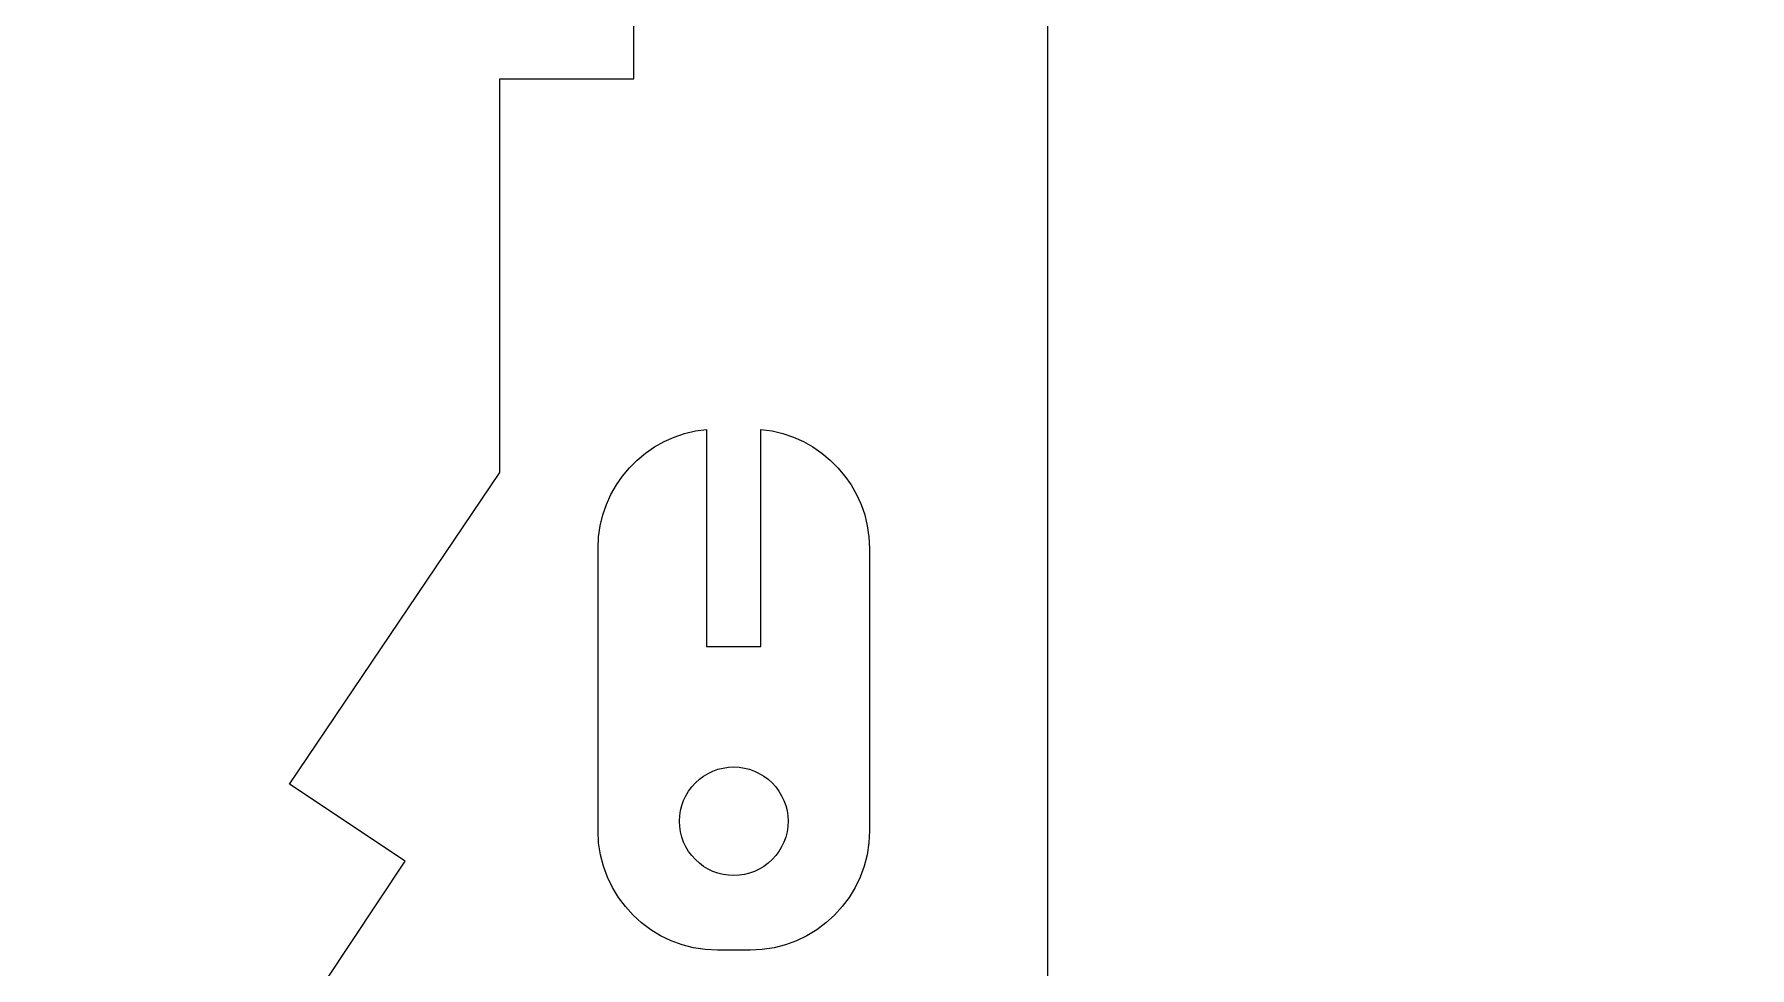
# Model space of a CAD drawing. Header units: millimetres. Extents: x -580 to 580, y -723 to 723.
# Drawn here: x -377.9 to -290.5, y -429.7 to -382.2 of the extents above; entities that cross this region are included whole.
import ezdxf

# ---------------------------------------------------------------- set-up
doc = ezdxf.new("R2010")
doc.units = ezdxf.units.MM
doc.header["$MEASUREMENT"] = 0
doc.layers.add('Camada 1', color=7, linetype='Continuous')

msp = doc.modelspace()

# ---------------------------------------------------------------- linework, layer by layer
at = {"layer": 'Camada 1', "color": 250, "lineweight": 9}
for points, knots in [([(-358.9689, -424.2845), (-358.9689, -424.2845), (-371.2116, -442.711), (-371.2116, -442.711), (-371.2116, -442.711), (-371.2116, -442.711), (-377.2456, -438.7019), (-377.2456, -438.7019), (-377.2456, -438.7019), (-377.2456, -438.7019), (-388.0637, -454.7349), (-388.0637, -454.7349), (-388.0637, -454.7349), (-388.0637, -454.7349), (-414.0654, -454.7349), (-414.0654, -454.7349), (-414.0654, -454.7349), (-414.0654, -454.7349), (-414.0654, -457.5351), (-414.0654, -457.5351), (-414.0654, -457.5351), (-414.0654, -457.5351), (-424.9424, -457.5351), (-424.9424, -457.5351), (-424.9424, -457.5351), (-424.9424, -457.5351), (-424.9424, -460.3926), (-424.9424, -460.3926), (-424.9424, -460.3926), (-424.9424, -460.3926), (-414.0654, -460.3926), (-414.0654, -460.3926), (-414.0654, -460.3926), (-414.0654, -460.3926), (-414.0654, -468.5421), (-414.0654, -468.5421), (-414.0654, -468.5421), (-414.0654, -468.5421), (-435.8195, -468.5421), (-435.8195, -468.5421), (-435.8195, -468.5421), (-435.8195, -468.5421), (-435.8195, -454.7349), (-435.8195, -454.7349), (-435.8195, -454.7349), (-435.8195, -454.7349), (-513.618, -454.7349), (-513.618, -454.7349), (-513.618, -454.7349), (-513.618, -454.7349), (-513.618, -457.5351), (-513.618, -457.5351), (-513.618, -457.5351), (-513.618, -457.5351), (-524.4951, -457.5351), (-524.4951, -457.5351), (-524.4951, -457.5351), (-524.4951, -457.5351), (-524.4951, -460.4848), (-524.4951, -460.4848), (-524.4951, -460.4848), (-524.4951, -460.4848), (-513.618, -460.4848), (-513.618, -460.4848), (-513.618, -460.4848), (-513.618, -460.4848), (-513.618, -468.4499), (-513.618, -468.4499), (-513.618, -468.4499), (-513.618, -468.4499), (-535.3721, -468.4499), (-535.3721, -468.4499), (-535.3721, -468.4499), (-535.3721, -468.4499), (-535.3721, -454.7349), (-535.3721, -454.7349), (-535.3721, -454.7349), (-535.3721, -454.7349), (-568.0538, -454.7349), (-568.0538, -454.7349), (-568.0538, -454.7349), (-568.0538, -454.7349), (-568.0538, -125.4842), (-568.0538, -125.4842), (-568.0538, -125.4842), (-568.0538, -125.4842), (-554.1181, -125.4842), (-554.1181, -125.4842), (-554.1181, -125.4842), (-554.1181, -125.4842), (-554.1181, -122.7249), (-554.1181, -122.7249), (-554.1181, -122.7249), (-554.1181, -122.7249), (-531.9953, -122.7249), (-531.9953, -122.7249), (-531.9953, -122.7249), (-531.9953, -122.7249), (-531.9953, -125.4842), (-531.9953, -125.4842), (-531.9953, -125.4842), (-531.9953, -125.4842), (-454.5654, -125.4842), (-454.5654, -125.4842), (-454.5654, -125.4842), (-454.5654, -125.4842), (-454.5654, -122.7249), (-454.5654, -122.7249), (-454.5654, -122.7249), (-454.5654, -122.7249), (-432.4426, -122.7249), (-432.4426, -122.7249), (-432.4426, -122.7249), (-432.4426, -122.7249), (-432.4426, -125.4842), (-432.4426, -125.4842), (-432.4426, -125.4842), (-432.4426, -125.4842), (-388.0637, -125.4842), (-388.0637, -125.4842), (-388.0637, -125.4842), (-388.0637, -125.4842), (-388.0637, -197.3767), (-388.0637, -197.3767), (-388.0637, -197.3767), (-388.0637, -197.3767), (-385.2546, -197.3767), (-385.2546, -197.3767), (-385.2546, -197.3767), (-385.2546, -197.3767), (-385.2546, -219.4996), (-385.2546, -219.4996), (-385.2546, -219.4996), (-385.2546, -219.4996), (-388.0637, -219.4996), (-388.0637, -219.4996), (-388.0637, -219.4996), (-388.0637, -219.4996), (-388.0637, -274.988), (-388.0637, -274.988), (-388.0637, -274.988), (-388.0637, -274.988), (-491.4735, -274.988), (-491.4735, -274.988), (-491.4735, -274.988), (-491.4735, -274.988), (-491.4735, -277.7534), (-491.4735, -277.7534), (-491.4735, -277.7534), (-491.4735, -277.7534), (-388.0637, -277.7534), (-388.0637, -277.7534), (-388.0637, -277.7534), (-388.0637, -277.7534), (-388.0637, -290.1096), (-388.0637, -290.1096), (-388.0637, -290.1096), (-388.0637, -290.1096), (-376.7174, -307.4146), (-376.7174, -307.4146), (-376.7174, -307.4146), (-376.7174, -307.4146), (-371.2066, -303.7577), (-371.2066, -303.7577), (-371.2066, -303.7577), (-371.2066, -303.7577), (-358.9738, -322.191), (-358.9738, -322.191), (-358.9738, -322.191), (-358.9738, -322.191), (-364.5869, -325.9159), (-364.5869, -325.9159), (-364.5869, -325.9159), (-364.5869, -325.9159), (-354.1638, -341.8139), (-354.1638, -341.8139), (-354.1638, -341.8139), (-354.1638, -341.8139), (-354.1638, -362.3135), (-354.1638, -362.3135), (-354.1638, -362.3135), (-354.1638, -362.3135), (-347.3256, -362.3135), (-347.3256, -362.3135), (-347.3256, -362.3135), (-347.3256, -362.3135), (-347.3256, -384.4363), (-347.3256, -384.4363), (-347.3256, -384.4363), (-347.3256, -384.4363), (-354.1638, -384.4363), (-354.1638, -384.4363), (-354.1638, -384.4363), (-354.1638, -384.4363), (-354.1638, -404.4933), (-354.1638, -404.4933), (-354.1638, -404.4933), (-354.1638, -404.4933), (-364.8712, -420.3627), (-364.8712, -420.3627), (-364.8712, -420.3627), (-364.8712, -420.3627), (-358.9689, -424.2845), (-358.9689, -424.2845), (-358.9689, -424.2845), (-358.9689, -424.2845), (-358.9689, -424.2845), (-358.9689, -424.2845)], [0, 0, 0, 0, 0.0188679, 0.0188679, 0.0188679, 0.0188679, 0.0377358, 0.0377358, 0.0377358, 0.0377358, 0.0566038, 0.0566038, 0.0566038, 0.0566038, 0.0754717, 0.0754717, 0.0754717, 0.0754717, 0.0943396, 0.0943396, 0.0943396, 0.0943396, 0.1132075, 0.1132075, 0.1132075, 0.1132075, 0.1320755, 0.1320755, 0.1320755, 0.1320755, 0.1509434, 0.1509434, 0.1509434, 0.1509434, 0.1698113, 0.1698113, 0.1698113, 0.1698113, 0.1886792, 0.1886792, 0.1886792, 0.1886792, 0.2075472, 0.2075472, 0.2075472, 0.2075472, 0.2264151, 0.2264151, 0.2264151, 0.2264151, 0.245283, 0.245283, 0.245283, 0.245283, 0.2641509, 0.2641509, 0.2641509, 0.2641509, 0.2830189, 0.2830189, 0.2830189, 0.2830189, 0.3018868, 0.3018868, 0.3018868, 0.3018868, 0.3207547, 0.3207547, 0.3207547, 0.3207547, 0.3396226, 0.3396226, 0.3396226, 0.3396226, 0.3584906, 0.3584906, 0.3584906, 0.3584906, 0.3773585, 0.3773585, 0.3773585, 0.3773585, 0.3962264, 0.3962264, 0.3962264, 0.3962264, 0.4150943, 0.4150943, 0.4150943, 0.4150943, 0.4339623, 0.4339623, 0.4339623, 0.4339623, 0.4528302, 0.4528302, 0.4528302, 0.4528302, 0.4716981, 0.4716981, 0.4716981, 0.4716981, 0.490566, 0.490566, 0.490566, 0.490566, 0.509434, 0.509434, 0.509434, 0.509434, 0.5283019, 0.5283019, 0.5283019, 0.5283019, 0.5471698, 0.5471698, 0.5471698, 0.5471698, 0.5660377, 0.5660377, 0.5660377, 0.5660377, 0.5849057, 0.5849057, 0.5849057, 0.5849057, 0.6037736, 0.6037736, 0.6037736, 0.6037736, 0.6226415, 0.6226415, 0.6226415, 0.6226415, 0.6415094, 0.6415094, 0.6415094, 0.6415094, 0.6603774, 0.6603774, 0.6603774, 0.6603774, 0.6792453, 0.6792453, 0.6792453, 0.6792453, 0.6981132, 0.6981132, 0.6981132, 0.6981132, 0.7169811, 0.7169811, 0.7169811, 0.7169811, 0.7358491, 0.7358491, 0.7358491, 0.7358491, 0.754717, 0.754717, 0.754717, 0.754717, 0.7735849, 0.7735849, 0.7735849, 0.7735849, 0.7924528, 0.7924528, 0.7924528, 0.7924528, 0.8113208, 0.8113208, 0.8113208, 0.8113208, 0.8301887, 0.8301887, 0.8301887, 0.8301887, 0.8490566, 0.8490566, 0.8490566, 0.8490566, 0.8679245, 0.8679245, 0.8679245, 0.8679245, 0.8867925, 0.8867925, 0.8867925, 0.8867925, 0.9056604, 0.9056604, 0.9056604, 0.9056604, 0.9245283, 0.9245283, 0.9245283, 0.9245283, 0.9433962, 0.9433962, 0.9433962, 0.9433962, 0.9622642, 0.9622642, 0.9622642, 0.9622642, 1, 1, 1, 1]), ([(-135.7075, -482.6087), (-135.7075, -482.6087), (-317.969, -482.6087), (-317.969, -482.6087), (-317.969, -482.6087), (-317.969, -482.6087), (-318.3943, -482.5978), (-318.3943, -482.5978), (-318.3943, -482.5978), (-318.3943, -482.5978), (-318.8142, -482.5657), (-318.8142, -482.5657), (-318.8142, -482.5657), (-318.8142, -482.5657), (-319.2282, -482.5127), (-319.2282, -482.5127), (-319.2282, -482.5127), (-319.2282, -482.5127), (-319.6356, -482.4394), (-319.6356, -482.4394), (-319.6356, -482.4394), (-319.6356, -482.4394), (-320.429, -482.2341), (-320.429, -482.2341), (-320.429, -482.2341), (-320.429, -482.2341), (-321.1903, -481.9542), (-321.1903, -481.9542), (-321.1903, -481.9542), (-321.1903, -481.9542), (-321.915, -481.6036), (-321.915, -481.6036), (-321.915, -481.6036), (-321.915, -481.6036), (-322.5991, -481.1868), (-322.5991, -481.1868), (-322.5991, -481.1868), (-322.5991, -481.1868), (-323.2383, -480.7082), (-323.2383, -480.7082), (-323.2383, -480.7082), (-323.2383, -480.7082), (-323.828, -480.1718), (-323.828, -480.1718), (-323.828, -480.1718), (-323.828, -480.1718), (-324.3646, -479.5818), (-324.3646, -479.5818), (-324.3646, -479.5818), (-324.3646, -479.5818), (-324.8433, -478.9428), (-324.8433, -478.9428), (-324.8433, -478.9428), (-324.8433, -478.9428), (-325.26, -478.2586), (-325.26, -478.2586), (-325.26, -478.2586), (-325.26, -478.2586), (-325.6105, -477.5339), (-325.6105, -477.5339), (-325.6105, -477.5339), (-325.6105, -477.5339), (-325.8905, -476.7726), (-325.8905, -476.7726), (-325.8905, -476.7726), (-325.8905, -476.7726), (-326.0958, -475.9791), (-326.0958, -475.9791), (-326.0958, -475.9791), (-326.0958, -475.9791), (-326.1691, -475.5717), (-326.1691, -475.5717), (-326.1691, -475.5717), (-326.1691, -475.5717), (-326.2221, -475.1577), (-326.2221, -475.1577), (-326.2221, -475.1577), (-326.2221, -475.1577), (-326.2543, -474.738), (-326.2543, -474.738), (-326.2543, -474.738), (-326.2543, -474.738), (-326.2651, -474.3127), (-326.2651, -474.3127), (-326.2651, -474.3127), (-326.2651, -474.3127), (-326.2651, -456.4955), (-326.2651, -456.4955), (-326.2651, -456.4955), (-326.2651, -456.4955), (-329.5891, -456.4955), (-329.5891, -456.4955), (-329.5891, -456.4955), (-329.5891, -456.4955), (-329.5891, -445.4324), (-329.5891, -445.4324), (-329.5891, -445.4324), (-329.5891, -445.4324), (-332.3545, -445.4324), (-332.3545, -445.4324), (-332.3545, -445.4324), (-332.3545, -445.4324), (-332.3545, -456.4955), (-332.3545, -456.4955), (-332.3545, -456.4955), (-332.3545, -456.4955), (-340.0918, -456.4955), (-340.0918, -456.4955), (-340.0918, -456.4955), (-340.0918, -456.4955), (-340.0918, -434.3727), (-340.0918, -434.3727), (-340.0918, -434.3727), (-340.0918, -434.3727), (-326.2651, -434.3727), (-326.2651, -434.3727), (-326.2651, -434.3727), (-326.2651, -434.3727), (-326.2651, -356.0745), (-326.2651, -356.0745), (-326.2651, -356.0745), (-326.2651, -356.0745), (-329.5891, -356.0745), (-329.5891, -356.0745), (-329.5891, -356.0745), (-329.5891, -356.0745), (-329.5891, -345.012), (-329.5891, -345.012), (-329.5891, -345.012), (-329.5891, -345.012), (-332.3545, -345.012), (-332.3545, -345.012), (-332.3545, -345.012), (-332.3545, -345.012), (-332.3545, -356.0745), (-332.3545, -356.0745), (-332.3545, -356.0745), (-332.3545, -356.0745), (-340.0918, -356.0745), (-340.0918, -356.0745), (-340.0918, -356.0745), (-340.0918, -356.0745), (-340.0918, -333.9517), (-340.0918, -333.9517), (-340.0918, -333.9517), (-340.0918, -333.9517), (-326.2651, -333.9517), (-326.2651, -333.9517), (-326.2651, -333.9517), (-326.2651, -333.9517), (-326.2651, -302.1346), (-326.2651, -302.1346), (-326.2651, -302.1346), (-326.2651, -302.1346), (-326.2543, -301.7094), (-326.2543, -301.7094), (-326.2543, -301.7094), (-326.2543, -301.7094), (-326.2221, -301.2895), (-326.2221, -301.2895), (-326.2221, -301.2895), (-326.2221, -301.2895), (-326.1691, -300.8757), (-326.1691, -300.8757), (-326.1691, -300.8757), (-326.1691, -300.8757), (-326.0958, -300.4681), (-326.0958, -300.4681), (-326.0958, -300.4681), (-326.0958, -300.4681), (-325.8905, -299.6747), (-325.8905, -299.6747), (-325.8905, -299.6747), (-325.8905, -299.6747), (-325.6105, -298.9135), (-325.6105, -298.9135), (-325.6105, -298.9135), (-325.6105, -298.9135), (-325.26, -298.1887), (-325.26, -298.1887), (-325.26, -298.1887), (-325.26, -298.1887), (-324.8433, -297.5046), (-324.8433, -297.5046), (-324.8433, -297.5046), (-324.8433, -297.5046), (-324.3646, -296.8654), (-324.3646, -296.8654), (-324.3646, -296.8654), (-324.3646, -296.8654), (-323.828, -296.2756), (-323.828, -296.2756), (-323.828, -296.2756), (-323.828, -296.2756), (-323.2383, -295.7391), (-323.2383, -295.7391), (-323.2383, -295.7391), (-323.2383, -295.7391), (-322.5991, -295.2604), (-322.5991, -295.2604), (-322.5991, -295.2604), (-322.5991, -295.2604), (-321.915, -294.8437), (-321.915, -294.8437), (-321.915, -294.8437), (-321.915, -294.8437), (-321.1903, -294.4932), (-321.1903, -294.4932), (-321.1903, -294.4932), (-321.1903, -294.4932), (-320.429, -294.2132), (-320.429, -294.2132), (-320.429, -294.2132), (-320.429, -294.2132), (-319.6356, -294.0079), (-319.6356, -294.0079), (-319.6356, -294.0079), (-319.6356, -294.0079), (-319.2282, -293.9346), (-319.2282, -293.9346), (-319.2282, -293.9346), (-319.2282, -293.9346), (-318.8142, -293.8816), (-318.8142, -293.8816), (-318.8142, -293.8816), (-318.8142, -293.8816), (-318.3943, -293.8495), (-318.3943, -293.8495), (-318.3943, -293.8495), (-318.3943, -293.8495), (-317.969, -293.8386), (-317.969, -293.8386), (-317.969, -293.8386), (-317.969, -293.8386), (49.3201, -293.8386), (49.3201, -293.8386), (49.3201, -293.8386), (49.3201, -293.8386), (49.7453, -293.8495), (49.7453, -293.8495), (49.7453, -293.8495), (49.7453, -293.8495), (50.1651, -293.8816), (50.1651, -293.8816), (50.1651, -293.8816), (50.1651, -293.8816), (50.5791, -293.9346), (50.5791, -293.9346), (50.5791, -293.9346), (50.5791, -293.9346), (50.9865, -294.0079), (50.9865, -294.0079), (50.9865, -294.0079), (50.9865, -294.0079), (51.78, -294.2132), (51.78, -294.2132), (51.78, -294.2132), (51.78, -294.2132), (52.5412, -294.4932), (52.5412, -294.4932), (52.5412, -294.4932), (52.5412, -294.4932), (53.266, -294.8437), (53.266, -294.8437), (53.266, -294.8437), (53.266, -294.8437), (53.9502, -295.2604), (53.9502, -295.2604), (53.9502, -295.2604), (53.9502, -295.2604), (54.5892, -295.7391), (54.5892, -295.7391), (54.5892, -295.7391), (54.5892, -295.7391), (55.1792, -296.2756), (55.1792, -296.2756), (55.1792, -296.2756), (55.1792, -296.2756), (55.7156, -296.8654), (55.7156, -296.8654), (55.7156, -296.8654), (55.7156, -296.8654), (56.1943, -297.5046), (56.1943, -297.5046), (56.1943, -297.5046), (56.1943, -297.5046), (56.611, -298.1887), (56.611, -298.1887), (56.611, -298.1887), (56.611, -298.1887), (56.9615, -298.9135), (56.9615, -298.9135), (56.9615, -298.9135), (56.9615, -298.9135), (57.2415, -299.6747), (57.2415, -299.6747), (57.2415, -299.6747), (57.2415, -299.6747), (57.4468, -300.4681), (57.4468, -300.4681), (57.4468, -300.4681), (57.4468, -300.4681), (57.5201, -300.8757), (57.5201, -300.8757), (57.5201, -300.8757), (57.5201, -300.8757), (57.5731, -301.2895), (57.5731, -301.2895), (57.5731, -301.2895), (57.5731, -301.2895), (57.6052, -301.7094), (57.6052, -301.7094), (57.6052, -301.7094), (57.6052, -301.7094), (57.6161, -302.1346), (57.6161, -302.1346), (57.6161, -302.1346), (57.6161, -302.1346), (57.6161, -333.9517), (57.6161, -333.9517), (57.6161, -333.9517), (57.6161, -333.9517), (68.5857, -333.9517), (68.5857, -333.9517), (68.5857, -333.9517), (68.5857, -333.9517), (68.5857, -356.0745), (68.5857, -356.0745), (68.5857, -356.0745), (68.5857, -356.0745), (57.6161, -356.0745), (57.6161, -356.0745), (57.6161, -356.0745), (57.6161, -356.0745), (57.6161, -434.3727), (57.6161, -434.3727), (57.6161, -434.3727), (57.6161, -434.3727), (68.5857, -434.3727), (68.5857, -434.3727), (68.5857, -434.3727), (68.5857, -434.3727), (68.5857, -456.4955), (68.5857, -456.4955), (68.5857, -456.4955), (68.5857, -456.4955), (57.6161, -456.4955), (57.6161, -456.4955), (57.6161, -456.4955), (57.6161, -456.4955), (57.6161, -474.3127), (57.6161, -474.3127), (57.6161, -474.3127), (57.6161, -474.3127), (57.6052, -474.738), (57.6052, -474.738), (57.6052, -474.738), (57.6052, -474.738), (57.5731, -475.1577), (57.5731, -475.1577), (57.5731, -475.1577), (57.5731, -475.1577), (57.5201, -475.5717), (57.5201, -475.5717), (57.5201, -475.5717), (57.5201, -475.5717), (57.4468, -475.9791), (57.4468, -475.9791), (57.4468, -475.9791), (57.4468, -475.9791), (57.2415, -476.7726), (57.2415, -476.7726), (57.2415, -476.7726), (57.2415, -476.7726), (56.9615, -477.5339), (56.9615, -477.5339), (56.9615, -477.5339), (56.9615, -477.5339), (56.611, -478.2586), (56.611, -478.2586), (56.611, -478.2586), (56.611, -478.2586), (56.1943, -478.9428), (56.1943, -478.9428), (56.1943, -478.9428), (56.1943, -478.9428), (55.7156, -479.5818), (55.7156, -479.5818), (55.7156, -479.5818), (55.7156, -479.5818), (55.1792, -480.1718), (55.1792, -480.1718), (55.1792, -480.1718), (55.1792, -480.1718), (54.5892, -480.7082), (54.5892, -480.7082), (54.5892, -480.7082), (54.5892, -480.7082), (53.9502, -481.1868), (53.9502, -481.1868), (53.9502, -481.1868), (53.9502, -481.1868), (53.266, -481.6036), (53.266, -481.6036), (53.266, -481.6036), (53.266, -481.6036), (52.5412, -481.9542), (52.5412, -481.9542), (52.5412, -481.9542), (52.5412, -481.9542), (51.78, -482.2341), (51.78, -482.2341), (51.78, -482.2341), (51.78, -482.2341), (50.9865, -482.4394), (50.9865, -482.4394), (50.9865, -482.4394), (50.9865, -482.4394), (50.5791, -482.5127), (50.5791, -482.5127), (50.5791, -482.5127), (50.5791, -482.5127), (50.1651, -482.5657), (50.1651, -482.5657), (50.1651, -482.5657), (50.1651, -482.5657), (49.7453, -482.5978), (49.7453, -482.5978), (49.7453, -482.5978), (49.7453, -482.5978), (49.3201, -482.6087), (49.3201, -482.6087), (49.3201, -482.6087), (49.3201, -482.6087), (-135.7075, -482.6087), (-135.7075, -482.6087), (-135.7075, -482.6087), (-135.7075, -482.6087), (-135.7075, -482.6087), (-135.7075, -482.6087)], [0, 0, 0, 0, 0.009009, 0.009009, 0.009009, 0.009009, 0.018018, 0.018018, 0.018018, 0.018018, 0.027027, 0.027027, 0.027027, 0.027027, 0.036036, 0.036036, 0.036036, 0.036036, 0.045045, 0.045045, 0.045045, 0.045045, 0.0540541, 0.0540541, 0.0540541, 0.0540541, 0.0630631, 0.0630631, 0.0630631, 0.0630631, 0.0720721, 0.0720721, 0.0720721, 0.0720721, 0.0810811, 0.0810811, 0.0810811, 0.0810811, 0.0900901, 0.0900901, 0.0900901, 0.0900901, 0.0990991, 0.0990991, 0.0990991, 0.0990991, 0.1081081, 0.1081081, 0.1081081, 0.1081081, 0.1171171, 0.1171171, 0.1171171, 0.1171171, 0.1261261, 0.1261261, 0.1261261, 0.1261261, 0.1351351, 0.1351351, 0.1351351, 0.1351351, 0.1441441, 0.1441441, 0.1441441, 0.1441441, 0.1531532, 0.1531532, 0.1531532, 0.1531532, 0.1621622, 0.1621622, 0.1621622, 0.1621622, 0.1711712, 0.1711712, 0.1711712, 0.1711712, 0.1801802, 0.1801802, 0.1801802, 0.1801802, 0.1891892, 0.1891892, 0.1891892, 0.1891892, 0.1981982, 0.1981982, 0.1981982, 0.1981982, 0.2072072, 0.2072072, 0.2072072, 0.2072072, 0.2162162, 0.2162162, 0.2162162, 0.2162162, 0.2252252, 0.2252252, 0.2252252, 0.2252252, 0.2342342, 0.2342342, 0.2342342, 0.2342342, 0.2432432, 0.2432432, 0.2432432, 0.2432432, 0.2522523, 0.2522523, 0.2522523, 0.2522523, 0.2612613, 0.2612613, 0.2612613, 0.2612613, 0.2702703, 0.2702703, 0.2702703, 0.2702703, 0.2792793, 0.2792793, 0.2792793, 0.2792793, 0.2882883, 0.2882883, 0.2882883, 0.2882883, 0.2972973, 0.2972973, 0.2972973, 0.2972973, 0.3063063, 0.3063063, 0.3063063, 0.3063063, 0.3153153, 0.3153153, 0.3153153, 0.3153153, 0.3243243, 0.3243243, 0.3243243, 0.3243243, 0.3333333, 0.3333333, 0.3333333, 0.3333333, 0.3423423, 0.3423423, 0.3423423, 0.3423423, 0.3513514, 0.3513514, 0.3513514, 0.3513514, 0.3603604, 0.3603604, 0.3603604, 0.3603604, 0.3693694, 0.3693694, 0.3693694, 0.3693694, 0.3783784, 0.3783784, 0.3783784, 0.3783784, 0.3873874, 0.3873874, 0.3873874, 0.3873874, 0.3963964, 0.3963964, 0.3963964, 0.3963964, 0.4054054, 0.4054054, 0.4054054, 0.4054054, 0.4144144, 0.4144144, 0.4144144, 0.4144144, 0.4234234, 0.4234234, 0.4234234, 0.4234234, 0.4324324, 0.4324324, 0.4324324, 0.4324324, 0.4414414, 0.4414414, 0.4414414, 0.4414414, 0.4504505, 0.4504505, 0.4504505, 0.4504505, 0.4594595, 0.4594595, 0.4594595, 0.4594595, 0.4684685, 0.4684685, 0.4684685, 0.4684685, 0.4774775, 0.4774775, 0.4774775, 0.4774775, 0.4864865, 0.4864865, 0.4864865, 0.4864865, 0.4954955, 0.4954955, 0.4954955, 0.4954955, 0.5045045, 0.5045045, 0.5045045, 0.5045045, 0.5135135, 0.5135135, 0.5135135, 0.5135135, 0.5225225, 0.5225225, 0.5225225, 0.5225225, 0.5315315, 0.5315315, 0.5315315, 0.5315315, 0.5405405, 0.5405405, 0.5405405, 0.5405405, 0.5495495, 0.5495495, 0.5495495, 0.5495495, 0.5585586, 0.5585586, 0.5585586, 0.5585586, 0.5675676, 0.5675676, 0.5675676, 0.5675676, 0.5765766, 0.5765766, 0.5765766, 0.5765766, 0.5855856, 0.5855856, 0.5855856, 0.5855856, 0.5945946, 0.5945946, 0.5945946, 0.5945946, 0.6036036, 0.6036036, 0.6036036, 0.6036036, 0.6126126, 0.6126126, 0.6126126, 0.6126126, 0.6216216, 0.6216216, 0.6216216, 0.6216216, 0.6306306, 0.6306306, 0.6306306, 0.6306306, 0.6396396, 0.6396396, 0.6396396, 0.6396396, 0.6486486, 0.6486486, 0.6486486, 0.6486486, 0.6576577, 0.6576577, 0.6576577, 0.6576577, 0.6666667, 0.6666667, 0.6666667, 0.6666667, 0.6756757, 0.6756757, 0.6756757, 0.6756757, 0.6846847, 0.6846847, 0.6846847, 0.6846847, 0.6936937, 0.6936937, 0.6936937, 0.6936937, 0.7027027, 0.7027027, 0.7027027, 0.7027027, 0.7117117, 0.7117117, 0.7117117, 0.7117117, 0.7207207, 0.7207207, 0.7207207, 0.7207207, 0.7297297, 0.7297297, 0.7297297, 0.7297297, 0.7387387, 0.7387387, 0.7387387, 0.7387387, 0.7477477, 0.7477477, 0.7477477, 0.7477477, 0.7567568, 0.7567568, 0.7567568, 0.7567568, 0.7657658, 0.7657658, 0.7657658, 0.7657658, 0.7747748, 0.7747748, 0.7747748, 0.7747748, 0.7837838, 0.7837838, 0.7837838, 0.7837838, 0.7927928, 0.7927928, 0.7927928, 0.7927928, 0.8018018, 0.8018018, 0.8018018, 0.8018018, 0.8108108, 0.8108108, 0.8108108, 0.8108108, 0.8198198, 0.8198198, 0.8198198, 0.8198198, 0.8288288, 0.8288288, 0.8288288, 0.8288288, 0.8378378, 0.8378378, 0.8378378, 0.8378378, 0.8468468, 0.8468468, 0.8468468, 0.8468468, 0.8558559, 0.8558559, 0.8558559, 0.8558559, 0.8648649, 0.8648649, 0.8648649, 0.8648649, 0.8738739, 0.8738739, 0.8738739, 0.8738739, 0.8828829, 0.8828829, 0.8828829, 0.8828829, 0.8918919, 0.8918919, 0.8918919, 0.8918919, 0.9009009, 0.9009009, 0.9009009, 0.9009009, 0.9099099, 0.9099099, 0.9099099, 0.9099099, 0.9189189, 0.9189189, 0.9189189, 0.9189189, 0.9279279, 0.9279279, 0.9279279, 0.9279279, 0.9369369, 0.9369369, 0.9369369, 0.9369369, 0.9459459, 0.9459459, 0.9459459, 0.9459459, 0.954955, 0.954955, 0.954955, 0.954955, 0.963964, 0.963964, 0.963964, 0.963964, 0.972973, 0.972973, 0.972973, 0.972973, 0.981982, 0.981982, 0.981982, 0.981982, 1, 1, 1, 1]), ([(-343.0718, -428.8151), (-343.0718, -428.8151), (-341.4126, -428.8151), (-341.4126, -428.8151), (-341.4126, -428.8151), (-341.4126, -428.8151), (-340.7927, -428.7834), (-340.7927, -428.7834), (-340.7927, -428.7834), (-340.7927, -428.7834), (-340.1905, -428.6908), (-340.1905, -428.6908), (-340.1905, -428.6908), (-340.1905, -428.6908), (-339.6085, -428.5403), (-339.6085, -428.5403), (-339.6085, -428.5403), (-339.6085, -428.5403), (-339.0503, -428.3349), (-339.0503, -428.3349), (-339.0503, -428.3349), (-339.0503, -428.3349), (-338.5188, -428.0779), (-338.5188, -428.0779), (-338.5188, -428.0779), (-338.5188, -428.0779), (-338.0172, -427.7723), (-338.0172, -427.7723), (-338.0172, -427.7723), (-338.0172, -427.7723), (-337.5484, -427.4213), (-337.5484, -427.4213), (-337.5484, -427.4213), (-337.5484, -427.4213), (-337.1158, -427.0279), (-337.1158, -427.0279), (-337.1158, -427.0279), (-337.1158, -427.0279), (-336.7225, -426.5953), (-336.7225, -426.5953), (-336.7225, -426.5953), (-336.7225, -426.5953), (-336.3714, -426.1267), (-336.3714, -426.1267), (-336.3714, -426.1267), (-336.3714, -426.1267), (-336.0658, -425.6249), (-336.0658, -425.6249), (-336.0658, -425.6249), (-336.0658, -425.6249), (-335.8088, -425.0934), (-335.8088, -425.0934), (-335.8088, -425.0934), (-335.8088, -425.0934), (-335.6035, -424.5352), (-335.6035, -424.5352), (-335.6035, -424.5352), (-335.6035, -424.5352), (-335.4529, -423.9534), (-335.4529, -423.9534), (-335.4529, -423.9534), (-335.4529, -423.9534), (-335.3603, -423.351), (-335.3603, -423.351), (-335.3603, -423.351), (-335.3603, -423.351), (-335.3288, -422.7313), (-335.3288, -422.7313), (-335.3288, -422.7313), (-335.3288, -422.7313), (-335.3288, -408.3514), (-335.3288, -408.3514), (-335.3288, -408.3514), (-335.3288, -408.3514), (-335.3569, -407.7657), (-335.3569, -407.7657), (-335.3569, -407.7657), (-335.3569, -407.7657), (-335.4397, -407.1954), (-335.4397, -407.1954), (-335.4397, -407.1954), (-335.4397, -407.1954), (-335.5744, -406.6432), (-335.5744, -406.6432), (-335.5744, -406.6432), (-335.5744, -406.6432), (-335.7584, -406.1114), (-335.7584, -406.1114), (-335.7584, -406.1114), (-335.7584, -406.1114), (-335.9892, -405.603), (-335.9892, -405.603), (-335.9892, -405.603), (-335.9892, -405.603), (-336.2641, -405.1203), (-336.2641, -405.1203), (-336.2641, -405.1203), (-336.2641, -405.1203), (-336.5804, -404.6662), (-336.5804, -404.6662), (-336.5804, -404.6662), (-336.5804, -404.6662), (-336.9355, -404.2431), (-336.9355, -404.2431), (-336.9355, -404.2431), (-336.9355, -404.2431), (-337.3269, -403.8538), (-337.3269, -403.8538), (-337.3269, -403.8538), (-337.3269, -403.8538), (-337.7519, -403.5008), (-337.7519, -403.5008), (-337.7519, -403.5008), (-337.7519, -403.5008), (-338.2077, -403.1868), (-338.2077, -403.1868), (-338.2077, -403.1868), (-338.2077, -403.1868), (-338.6918, -402.9144), (-338.6918, -402.9144), (-338.6918, -402.9144), (-338.6918, -402.9144), (-339.2018, -402.6861), (-339.2018, -402.6861), (-339.2018, -402.6861), (-339.2018, -402.6861), (-339.7348, -402.5048), (-339.7348, -402.5048), (-339.7348, -402.5048), (-339.7348, -402.5048), (-340.2883, -402.3728), (-340.2883, -402.3728), (-340.2883, -402.3728), (-340.2883, -402.3728), (-340.8595, -402.2931), (-340.8595, -402.2931), (-340.8595, -402.2931), (-340.8595, -402.2931), (-340.8595, -413.3462), (-340.8595, -413.3462), (-340.8595, -413.3462), (-340.8595, -413.3462), (-343.6248, -413.3462), (-343.6248, -413.3462), (-343.6248, -413.3462), (-343.6248, -413.3462), (-343.6248, -402.2931), (-343.6248, -402.2931), (-343.6248, -402.2931), (-343.6248, -402.2931), (-344.1961, -402.3728), (-344.1961, -402.3728), (-344.1961, -402.3728), (-344.1961, -402.3728), (-344.7495, -402.5048), (-344.7495, -402.5048), (-344.7495, -402.5048), (-344.7495, -402.5048), (-345.2825, -402.6861), (-345.2825, -402.6861), (-345.2825, -402.6861), (-345.2825, -402.6861), (-345.7923, -402.9144), (-345.7923, -402.9144), (-345.7923, -402.9144), (-345.7923, -402.9144), (-346.2765, -403.1868), (-346.2765, -403.1868), (-346.2765, -403.1868), (-346.2765, -403.1868), (-346.7324, -403.5008), (-346.7324, -403.5008), (-346.7324, -403.5008), (-346.7324, -403.5008), (-347.1574, -403.8538), (-347.1574, -403.8538), (-347.1574, -403.8538), (-347.1574, -403.8538), (-347.5487, -404.2431), (-347.5487, -404.2431), (-347.5487, -404.2431), (-347.5487, -404.2431), (-347.9038, -404.6662), (-347.9038, -404.6662), (-347.9038, -404.6662), (-347.9038, -404.6662), (-348.2202, -405.1203), (-348.2202, -405.1203), (-348.2202, -405.1203), (-348.2202, -405.1203), (-348.495, -405.603), (-348.495, -405.603), (-348.495, -405.603), (-348.495, -405.603), (-348.7258, -406.1114), (-348.7258, -406.1114), (-348.7258, -406.1114), (-348.7258, -406.1114), (-348.9099, -406.6432), (-348.9099, -406.6432), (-348.9099, -406.6432), (-348.9099, -406.6432), (-349.0446, -407.1954), (-349.0446, -407.1954), (-349.0446, -407.1954), (-349.0446, -407.1954), (-349.1273, -407.7657), (-349.1273, -407.7657), (-349.1273, -407.7657), (-349.1273, -407.7657), (-349.1555, -408.3514), (-349.1555, -408.3514), (-349.1555, -408.3514), (-349.1555, -408.3514), (-349.1555, -422.7313), (-349.1555, -422.7313), (-349.1555, -422.7313), (-349.1555, -422.7313), (-349.1239, -423.351), (-349.1239, -423.351), (-349.1239, -423.351), (-349.1239, -423.351), (-349.0314, -423.9534), (-349.0314, -423.9534), (-349.0314, -423.9534), (-349.0314, -423.9534), (-348.8808, -424.5352), (-348.8808, -424.5352), (-348.8808, -424.5352), (-348.8808, -424.5352), (-348.6755, -425.0934), (-348.6755, -425.0934), (-348.6755, -425.0934), (-348.6755, -425.0934), (-348.4184, -425.6249), (-348.4184, -425.6249), (-348.4184, -425.6249), (-348.4184, -425.6249), (-348.1128, -426.1267), (-348.1128, -426.1267), (-348.1128, -426.1267), (-348.1128, -426.1267), (-347.7618, -426.5953), (-347.7618, -426.5953), (-347.7618, -426.5953), (-347.7618, -426.5953), (-347.3684, -427.0279), (-347.3684, -427.0279), (-347.3684, -427.0279), (-347.3684, -427.0279), (-346.9358, -427.4213), (-346.9358, -427.4213), (-346.9358, -427.4213), (-346.9358, -427.4213), (-346.4672, -427.7723), (-346.4672, -427.7723), (-346.4672, -427.7723), (-346.4672, -427.7723), (-345.9654, -428.0779), (-345.9654, -428.0779), (-345.9654, -428.0779), (-345.9654, -428.0779), (-345.4339, -428.3349), (-345.4339, -428.3349), (-345.4339, -428.3349), (-345.4339, -428.3349), (-344.8757, -428.5403), (-344.8757, -428.5403), (-344.8757, -428.5403), (-344.8757, -428.5403), (-344.2939, -428.6908), (-344.2939, -428.6908), (-344.2939, -428.6908), (-344.2939, -428.6908), (-343.6915, -428.7834), (-343.6915, -428.7834), (-343.6915, -428.7834), (-343.6915, -428.7834), (-343.0718, -428.8151), (-343.0718, -428.8151), (-343.0718, -428.8151), (-343.0718, -428.8151), (-343.0718, -428.8151), (-343.0718, -428.8151)], [0, 0, 0, 0, 0.0138889, 0.0138889, 0.0138889, 0.0138889, 0.0277778, 0.0277778, 0.0277778, 0.0277778, 0.0416667, 0.0416667, 0.0416667, 0.0416667, 0.0555556, 0.0555556, 0.0555556, 0.0555556, 0.0694444, 0.0694444, 0.0694444, 0.0694444, 0.0833333, 0.0833333, 0.0833333, 0.0833333, 0.0972222, 0.0972222, 0.0972222, 0.0972222, 0.1111111, 0.1111111, 0.1111111, 0.1111111, 0.125, 0.125, 0.125, 0.125, 0.1388889, 0.1388889, 0.1388889, 0.1388889, 0.1527778, 0.1527778, 0.1527778, 0.1527778, 0.1666667, 0.1666667, 0.1666667, 0.1666667, 0.1805556, 0.1805556, 0.1805556, 0.1805556, 0.1944444, 0.1944444, 0.1944444, 0.1944444, 0.2083333, 0.2083333, 0.2083333, 0.2083333, 0.2222222, 0.2222222, 0.2222222, 0.2222222, 0.2361111, 0.2361111, 0.2361111, 0.2361111, 0.25, 0.25, 0.25, 0.25, 0.2638889, 0.2638889, 0.2638889, 0.2638889, 0.2777778, 0.2777778, 0.2777778, 0.2777778, 0.2916667, 0.2916667, 0.2916667, 0.2916667, 0.3055556, 0.3055556, 0.3055556, 0.3055556, 0.3194444, 0.3194444, 0.3194444, 0.3194444, 0.3333333, 0.3333333, 0.3333333, 0.3333333, 0.3472222, 0.3472222, 0.3472222, 0.3472222, 0.3611111, 0.3611111, 0.3611111, 0.3611111, 0.375, 0.375, 0.375, 0.375, 0.3888889, 0.3888889, 0.3888889, 0.3888889, 0.4027778, 0.4027778, 0.4027778, 0.4027778, 0.4166667, 0.4166667, 0.4166667, 0.4166667, 0.4305556, 0.4305556, 0.4305556, 0.4305556, 0.4444444, 0.4444444, 0.4444444, 0.4444444, 0.4583333, 0.4583333, 0.4583333, 0.4583333, 0.4722222, 0.4722222, 0.4722222, 0.4722222, 0.4861111, 0.4861111, 0.4861111, 0.4861111, 0.5, 0.5, 0.5, 0.5, 0.5138889, 0.5138889, 0.5138889, 0.5138889, 0.5277778, 0.5277778, 0.5277778, 0.5277778, 0.5416667, 0.5416667, 0.5416667, 0.5416667, 0.5555556, 0.5555556, 0.5555556, 0.5555556, 0.5694444, 0.5694444, 0.5694444, 0.5694444, 0.5833333, 0.5833333, 0.5833333, 0.5833333, 0.5972222, 0.5972222, 0.5972222, 0.5972222, 0.6111111, 0.6111111, 0.6111111, 0.6111111, 0.625, 0.625, 0.625, 0.625, 0.6388889, 0.6388889, 0.6388889, 0.6388889, 0.6527778, 0.6527778, 0.6527778, 0.6527778, 0.6666667, 0.6666667, 0.6666667, 0.6666667, 0.6805556, 0.6805556, 0.6805556, 0.6805556, 0.6944444, 0.6944444, 0.6944444, 0.6944444, 0.7083333, 0.7083333, 0.7083333, 0.7083333, 0.7222222, 0.7222222, 0.7222222, 0.7222222, 0.7361111, 0.7361111, 0.7361111, 0.7361111, 0.75, 0.75, 0.75, 0.75, 0.7638889, 0.7638889, 0.7638889, 0.7638889, 0.7777778, 0.7777778, 0.7777778, 0.7777778, 0.7916667, 0.7916667, 0.7916667, 0.7916667, 0.8055556, 0.8055556, 0.8055556, 0.8055556, 0.8194444, 0.8194444, 0.8194444, 0.8194444, 0.8333333, 0.8333333, 0.8333333, 0.8333333, 0.8472222, 0.8472222, 0.8472222, 0.8472222, 0.8611111, 0.8611111, 0.8611111, 0.8611111, 0.875, 0.875, 0.875, 0.875, 0.8888889, 0.8888889, 0.8888889, 0.8888889, 0.9027778, 0.9027778, 0.9027778, 0.9027778, 0.9166667, 0.9166667, 0.9166667, 0.9166667, 0.9305556, 0.9305556, 0.9305556, 0.9305556, 0.9444444, 0.9444444, 0.9444444, 0.9444444, 0.9583333, 0.9583333, 0.9583333, 0.9583333, 0.9722222, 0.9722222, 0.9722222, 0.9722222, 1, 1, 1, 1])]:
    msp.add_open_spline(points, degree=3, knots=knots, dxfattribs=at)
at = {"layer": 'Camada 1', "color": 240, "lineweight": 9}
msp.add_open_spline([(-342.2422, -419.4831), (-342.2422, -419.4831), (-342.5155, -419.4966), (-342.5155, -419.4966), (-342.5155, -419.4966), (-342.5155, -419.4966), (-342.7842, -419.5367), (-342.7842, -419.5367), (-342.7842, -419.5367), (-342.7842, -419.5367), (-343.0464, -419.6026), (-343.0464, -419.6026), (-343.0464, -419.6026), (-343.0464, -419.6026), (-343.3004, -419.6935), (-343.3004, -419.6935), (-343.3004, -419.6935), (-343.3004, -419.6935), (-343.5443, -419.8089), (-343.5443, -419.8089), (-343.5443, -419.8089), (-343.5443, -419.8089), (-343.7764, -419.9477), (-343.7764, -419.9477), (-343.7764, -419.9477), (-343.7764, -419.9477), (-343.9947, -420.1094), (-343.9947, -420.1094), (-343.9947, -420.1094), (-343.9947, -420.1094), (-344.1975, -420.293), (-344.1975, -420.293), (-344.1975, -420.293), (-344.1975, -420.293), (-344.3812, -420.4959), (-344.3812, -420.4959), (-344.3812, -420.4959), (-344.3812, -420.4959), (-344.5428, -420.7142), (-344.5428, -420.7142), (-344.5428, -420.7142), (-344.5428, -420.7142), (-344.6817, -420.9462), (-344.6817, -420.9462), (-344.6817, -420.9462), (-344.6817, -420.9462), (-344.797, -421.1901), (-344.797, -421.1901), (-344.797, -421.1901), (-344.797, -421.1901), (-344.888, -421.4442), (-344.888, -421.4442), (-344.888, -421.4442), (-344.888, -421.4442), (-344.9539, -421.7064), (-344.9539, -421.7064), (-344.9539, -421.7064), (-344.9539, -421.7064), (-344.994, -421.975), (-344.994, -421.975), (-344.994, -421.975), (-344.994, -421.975), (-345.0075, -422.2484), (-345.0075, -422.2484), (-345.0075, -422.2484), (-345.0075, -422.2484), (-344.994, -422.5218), (-344.994, -422.5218), (-344.994, -422.5218), (-344.994, -422.5218), (-344.9539, -422.7905), (-344.9539, -422.7905), (-344.9539, -422.7905), (-344.9539, -422.7905), (-344.888, -423.0527), (-344.888, -423.0527), (-344.888, -423.0527), (-344.888, -423.0527), (-344.797, -423.3067), (-344.797, -423.3067), (-344.797, -423.3067), (-344.797, -423.3067), (-344.6817, -423.5506), (-344.6817, -423.5506), (-344.6817, -423.5506), (-344.6817, -423.5506), (-344.5428, -423.7827), (-344.5428, -423.7827), (-344.5428, -423.7827), (-344.5428, -423.7827), (-344.3812, -424.0009), (-344.3812, -424.0009), (-344.3812, -424.0009), (-344.3812, -424.0009), (-344.1975, -424.2038), (-344.1975, -424.2038), (-344.1975, -424.2038), (-344.1975, -424.2038), (-343.9947, -424.3875), (-343.9947, -424.3875), (-343.9947, -424.3875), (-343.9947, -424.3875), (-343.7764, -424.5491), (-343.7764, -424.5491), (-343.7764, -424.5491), (-343.7764, -424.5491), (-343.5443, -424.6879), (-343.5443, -424.6879), (-343.5443, -424.6879), (-343.5443, -424.6879), (-343.3004, -424.8033), (-343.3004, -424.8033), (-343.3004, -424.8033), (-343.3004, -424.8033), (-343.0464, -424.8942), (-343.0464, -424.8942), (-343.0464, -424.8942), (-343.0464, -424.8942), (-342.7842, -424.9602), (-342.7842, -424.9602), (-342.7842, -424.9602), (-342.7842, -424.9602), (-342.5155, -425.0002), (-342.5155, -425.0002), (-342.5155, -425.0002), (-342.5155, -425.0002), (-342.2422, -425.0138), (-342.2422, -425.0138), (-342.2422, -425.0138), (-342.2422, -425.0138), (-341.9688, -425.0002), (-341.9688, -425.0002), (-341.9688, -425.0002), (-341.9688, -425.0002), (-341.7001, -424.9602), (-341.7001, -424.9602), (-341.7001, -424.9602), (-341.7001, -424.9602), (-341.4379, -424.8942), (-341.4379, -424.8942), (-341.4379, -424.8942), (-341.4379, -424.8942), (-341.1839, -424.8033), (-341.1839, -424.8033), (-341.1839, -424.8033), (-341.1839, -424.8033), (-340.94, -424.6879), (-340.94, -424.6879), (-340.94, -424.6879), (-340.94, -424.6879), (-340.7079, -424.5491), (-340.7079, -424.5491), (-340.7079, -424.5491), (-340.7079, -424.5491), (-340.4896, -424.3875), (-340.4896, -424.3875), (-340.4896, -424.3875), (-340.4896, -424.3875), (-340.2867, -424.2038), (-340.2867, -424.2038), (-340.2867, -424.2038), (-340.2867, -424.2038), (-340.1031, -424.0009), (-340.1031, -424.0009), (-340.1031, -424.0009), (-340.1031, -424.0009), (-339.9414, -423.7827), (-339.9414, -423.7827), (-339.9414, -423.7827), (-339.9414, -423.7827), (-339.8026, -423.5506), (-339.8026, -423.5506), (-339.8026, -423.5506), (-339.8026, -423.5506), (-339.6873, -423.3067), (-339.6873, -423.3067), (-339.6873, -423.3067), (-339.6873, -423.3067), (-339.5963, -423.0527), (-339.5963, -423.0527), (-339.5963, -423.0527), (-339.5963, -423.0527), (-339.5304, -422.7905), (-339.5304, -422.7905), (-339.5304, -422.7905), (-339.5304, -422.7905), (-339.4903, -422.5218), (-339.4903, -422.5218), (-339.4903, -422.5218), (-339.4903, -422.5218), (-339.4768, -422.2484), (-339.4768, -422.2484), (-339.4768, -422.2484), (-339.4768, -422.2484), (-339.4903, -421.975), (-339.4903, -421.975), (-339.4903, -421.975), (-339.4903, -421.975), (-339.5304, -421.7064), (-339.5304, -421.7064), (-339.5304, -421.7064), (-339.5304, -421.7064), (-339.5963, -421.4442), (-339.5963, -421.4442), (-339.5963, -421.4442), (-339.5963, -421.4442), (-339.6873, -421.1901), (-339.6873, -421.1901), (-339.6873, -421.1901), (-339.6873, -421.1901), (-339.8026, -420.9462), (-339.8026, -420.9462), (-339.8026, -420.9462), (-339.8026, -420.9462), (-339.9414, -420.7142), (-339.9414, -420.7142), (-339.9414, -420.7142), (-339.9414, -420.7142), (-340.1031, -420.4959), (-340.1031, -420.4959), (-340.1031, -420.4959), (-340.1031, -420.4959), (-340.2867, -420.293), (-340.2867, -420.293), (-340.2867, -420.293), (-340.2867, -420.293), (-340.4896, -420.1094), (-340.4896, -420.1094), (-340.4896, -420.1094), (-340.4896, -420.1094), (-340.7079, -419.9477), (-340.7079, -419.9477), (-340.7079, -419.9477), (-340.7079, -419.9477), (-340.94, -419.8089), (-340.94, -419.8089), (-340.94, -419.8089), (-340.94, -419.8089), (-341.1839, -419.6935), (-341.1839, -419.6935), (-341.1839, -419.6935), (-341.1839, -419.6935), (-341.4379, -419.6026), (-341.4379, -419.6026), (-341.4379, -419.6026), (-341.4379, -419.6026), (-341.7001, -419.5367), (-341.7001, -419.5367), (-341.7001, -419.5367), (-341.7001, -419.5367), (-341.9688, -419.4966), (-341.9688, -419.4966), (-341.9688, -419.4966), (-341.9688, -419.4966), (-342.2422, -419.4831), (-342.2422, -419.4831), (-342.2422, -419.4831), (-342.2422, -419.4831), (-342.2422, -419.4831), (-342.2422, -419.4831)], degree=3, knots=[0, 0, 0, 0, 0.0151515, 0.0151515, 0.0151515, 0.0151515, 0.030303, 0.030303, 0.030303, 0.030303, 0.0454545, 0.0454545, 0.0454545, 0.0454545, 0.0606061, 0.0606061, 0.0606061, 0.0606061, 0.0757576, 0.0757576, 0.0757576, 0.0757576, 0.0909091, 0.0909091, 0.0909091, 0.0909091, 0.1060606, 0.1060606, 0.1060606, 0.1060606, 0.1212121, 0.1212121, 0.1212121, 0.1212121, 0.1363636, 0.1363636, 0.1363636, 0.1363636, 0.1515152, 0.1515152, 0.1515152, 0.1515152, 0.1666667, 0.1666667, 0.1666667, 0.1666667, 0.1818182, 0.1818182, 0.1818182, 0.1818182, 0.1969697, 0.1969697, 0.1969697, 0.1969697, 0.2121212, 0.2121212, 0.2121212, 0.2121212, 0.2272727, 0.2272727, 0.2272727, 0.2272727, 0.2424242, 0.2424242, 0.2424242, 0.2424242, 0.2575758, 0.2575758, 0.2575758, 0.2575758, 0.2727273, 0.2727273, 0.2727273, 0.2727273, 0.2878788, 0.2878788, 0.2878788, 0.2878788, 0.3030303, 0.3030303, 0.3030303, 0.3030303, 0.3181818, 0.3181818, 0.3181818, 0.3181818, 0.3333333, 0.3333333, 0.3333333, 0.3333333, 0.3484848, 0.3484848, 0.3484848, 0.3484848, 0.3636364, 0.3636364, 0.3636364, 0.3636364, 0.3787879, 0.3787879, 0.3787879, 0.3787879, 0.3939394, 0.3939394, 0.3939394, 0.3939394, 0.4090909, 0.4090909, 0.4090909, 0.4090909, 0.4242424, 0.4242424, 0.4242424, 0.4242424, 0.4393939, 0.4393939, 0.4393939, 0.4393939, 0.4545455, 0.4545455, 0.4545455, 0.4545455, 0.469697, 0.469697, 0.469697, 0.469697, 0.4848485, 0.4848485, 0.4848485, 0.4848485, 0.5, 0.5, 0.5, 0.5, 0.5151515, 0.5151515, 0.5151515, 0.5151515, 0.530303, 0.530303, 0.530303, 0.530303, 0.5454545, 0.5454545, 0.5454545, 0.5454545, 0.5606061, 0.5606061, 0.5606061, 0.5606061, 0.5757576, 0.5757576, 0.5757576, 0.5757576, 0.5909091, 0.5909091, 0.5909091, 0.5909091, 0.6060606, 0.6060606, 0.6060606, 0.6060606, 0.6212121, 0.6212121, 0.6212121, 0.6212121, 0.6363636, 0.6363636, 0.6363636, 0.6363636, 0.6515152, 0.6515152, 0.6515152, 0.6515152, 0.6666667, 0.6666667, 0.6666667, 0.6666667, 0.6818182, 0.6818182, 0.6818182, 0.6818182, 0.6969697, 0.6969697, 0.6969697, 0.6969697, 0.7121212, 0.7121212, 0.7121212, 0.7121212, 0.7272727, 0.7272727, 0.7272727, 0.7272727, 0.7424242, 0.7424242, 0.7424242, 0.7424242, 0.7575758, 0.7575758, 0.7575758, 0.7575758, 0.7727273, 0.7727273, 0.7727273, 0.7727273, 0.7878788, 0.7878788, 0.7878788, 0.7878788, 0.8030303, 0.8030303, 0.8030303, 0.8030303, 0.8181818, 0.8181818, 0.8181818, 0.8181818, 0.8333333, 0.8333333, 0.8333333, 0.8333333, 0.8484848, 0.8484848, 0.8484848, 0.8484848, 0.8636364, 0.8636364, 0.8636364, 0.8636364, 0.8787879, 0.8787879, 0.8787879, 0.8787879, 0.8939394, 0.8939394, 0.8939394, 0.8939394, 0.9090909, 0.9090909, 0.9090909, 0.9090909, 0.9242424, 0.9242424, 0.9242424, 0.9242424, 0.9393939, 0.9393939, 0.9393939, 0.9393939, 0.9545455, 0.9545455, 0.9545455, 0.9545455, 0.969697, 0.969697, 0.969697, 0.969697, 1, 1, 1, 1], dxfattribs=at)

doc.saveas('drawing.dxf')
